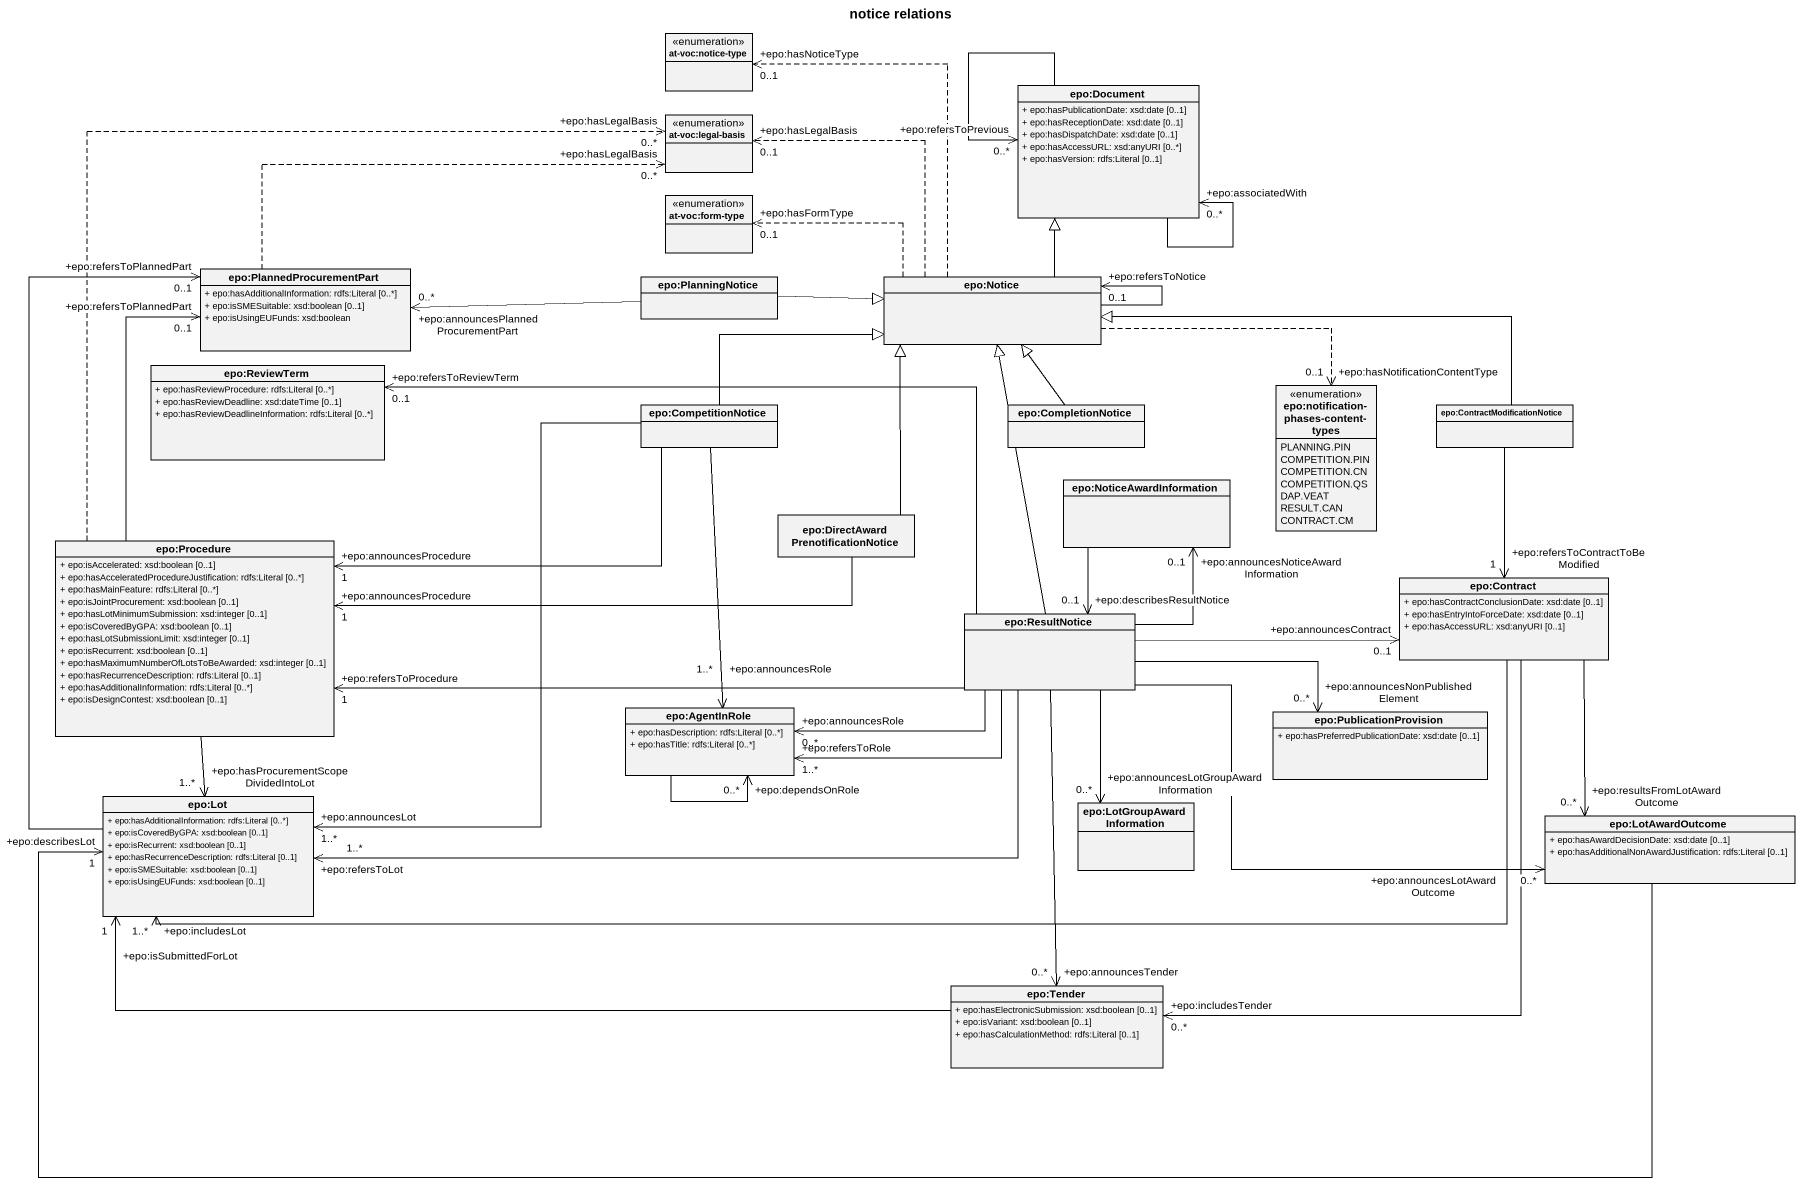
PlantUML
@startuml
title notice relations
hide circle
hide empty members
skinparam classAttributeIconSize 0
enum "at-voc:notice-type" as at_voc_notice_type
class "epo:Document" as epo_Document {
  + epo:hasPublicationDate: xsd:date [0..1]
  + epo:hasReceptionDate: xsd:date [0..1]
  + epo:hasDispatchDate: xsd:date [0..1]
  + epo:hasAccessURL: xsd:anyURI [0..*]
  + epo:hasVersion: rdfs:Literal [0..1]
}
enum "at-voc:legal-basis" as at_voc_legal_basis
enum "at-voc:form-type" as at_voc_form_type
class "epo:PlannedProcurementPart" as epo_PlannedProcurementPart {
  + epo:hasAdditionalInformation: rdfs:Literal [0..*]
  + epo:isSMESuitable: xsd:boolean [0..1]
  + epo:isUsingEUFunds: xsd:boolean
}
class "epo:PlanningNotice" as epo_PlanningNotice
class "epo:Notice" as epo_Notice
class "epo:ReviewTerm" as epo_ReviewTerm {
  + epo:hasReviewProcedure: rdfs:Literal [0..*]
  + epo:hasReviewDeadline: xsd:dateTime [0..1]
  + epo:hasReviewDeadlineInformation: rdfs:Literal [0..*]
}
class "epo:CompetitionNotice" as epo_CompetitionNotice
class "epo:CompletionNotice" as epo_CompletionNotice
enum "epo:notification-phases-content-types" as epo_notification_phases {
  PLANNING.PIN
  COMPETITION.PIN
  COMPETITION.CN
  COMPETITION.QS
  DAP.VEAT
  RESULT.CAN
  CONTRACT.CM
}
class "epo:ContractModificationNotice" as epo_ContractModificationNoti
class "epo:NoticeAwardInformation" as epo_NoticeAwardInformation
class "epo:Procedure" as epo_Procedure {
  + epo:isAccelerated: xsd:boolean [0..1]
  + epo:hasAcceleratedProcedureJustification: rdfs:Literal [0..*]
  + epo:hasMainFeature: rdfs:Literal [0..*]
  + epo:isJointProcurement: xsd:boolean [0..1]
  + epo:hasLotMinimumSubmission: xsd:integer [0..1]
  + epo:isCoveredByGPA: xsd:boolean [0..1]
  + epo:hasLotSubmissionLimit: xsd:integer [0..1]
  + epo:isRecurrent: xsd:boolean [0..1]
  + epo:hasMaximumNumberOfLotsToBeAwarded: xsd:integer [0..1]
  + epo:hasRecurrenceDescription: rdfs:Literal [0..1]
  + epo:hasAdditionalInformation: rdfs:Literal [0..*]
  + epo:isDesignContest: xsd:boolean [0..1]
}
class "epo:DirectAwardPrenotificationNotice" as epo_DirectAwardPrenotificati
class "epo:Contract" as epo_Contract {
  + epo:hasContractConclusionDate: xsd:date [0..1]
  + epo:hasEntryIntoForceDate: xsd:date [0..1]
  + epo:hasAccessURL: xsd:anyURI [0..1]
}
class "epo:ResultNotice" as epo_ResultNotice
class "epo:AgentInRole" as epo_AgentInRole {
  + epo:hasDescription: rdfs:Literal [0..*]
  + epo:hasTitle: rdfs:Literal [0..*]
}
class "epo:PublicationProvision" as epo_PublicationProvision {
  + epo:hasPreferredPublicationDate: xsd:date [0..1]
}
class "epo:Lot" as epo_Lot {
  + epo:hasAdditionalInformation: rdfs:Literal [0..*]
  + epo:isCoveredByGPA: xsd:boolean [0..1]
  + epo:isRecurrent: xsd:boolean [0..1]
  + epo:hasRecurrenceDescription: rdfs:Literal [0..1]
  + epo:isSMESuitable: xsd:boolean [0..1]
  + epo:isUsingEUFunds: xsd:boolean [0..1]
}
class "epo:LotGroupAwardInformation" as epo_LotGroupAwardInformation
class "epo:LotAwardOutcome" as epo_LotAwardOutcome {
  + epo:hasAwardDecisionDate: xsd:date [0..1]
  + epo:hasAdditionalNonAwardJustification: rdfs:Literal [0..1]
}
class "epo:Tender" as epo_Tender {
  + epo:hasElectronicSubmission: xsd:boolean [0..1]
  + epo:isVariant: xsd:boolean [0..1]
  + epo:hasCalculationMethod: rdfs:Literal [0..1]
}
epo_Document --> "+epo:associatedWith\n0..*" epo_Document
epo_Document --> "+epo:refersToPrevious\n0..*" epo_Document
epo_PlannedProcurementPart .right.> "+epo:hasLegalBasis\n0..*" at_voc_legal_basis
epo_PlanningNotice -left-> "+epo:announcesPlannedProcurementPart\n0..*" epo_PlannedProcurementPart
epo_PlanningNotice -right-|> epo_Notice
epo_Notice .up.> "+epo:hasNoticeType\n0..1" at_voc_notice_type
epo_Notice -up-|> epo_Document
epo_Notice .left.> "+epo:hasLegalBasis\n0..1" at_voc_legal_basis
epo_Notice .left.> "+epo:hasFormType\n0..1" at_voc_form_type
epo_Notice --> "+epo:refersToNotice\n0..1" epo_Notice
epo_Notice .right.> "+epo:hasNotificationContentType\n0..1" epo_notification_phases
epo_CompetitionNotice -right-|> epo_Notice
epo_CompetitionNotice -left-> "+epo:announcesProcedure\n1" epo_Procedure
epo_CompetitionNotice --> "+epo:announcesRole\n1..*" epo_AgentInRole
epo_CompetitionNotice --> "+epo:announcesLot\n1..*" epo_Lot
epo_CompletionNotice -up-|> epo_Notice
epo_ContractModificationNoti -left-|> epo_Notice
epo_ContractModificationNoti --> "+epo:refersToContractToBeModified\n1" epo_Contract
epo_NoticeAwardInformation --> "+epo:describesResultNotice\n0..1" epo_ResultNotice
epo_Procedure .up.> "+epo:hasLegalBasis\n0..*" at_voc_legal_basis
epo_Procedure -up-> "+epo:refersToPlannedPart\n0..1" epo_PlannedProcurementPart
epo_Procedure --> "+epo:hasProcurementScopeDividedIntoLot\n1..*" epo_Lot
epo_DirectAwardPrenotificati -up-|> epo_Notice
epo_DirectAwardPrenotificati -left-> "+epo:announcesProcedure\n1" epo_Procedure
epo_Contract -left-> "+epo:includesLot\n1..*" epo_Lot
epo_Contract --> "+epo:resultsFromLotAwardOutcome\n0..*" epo_LotAwardOutcome
epo_Contract --> "+epo:includesTender\n0..*" epo_Tender
epo_ResultNotice -up-|> epo_Notice
epo_ResultNotice -left-> "+epo:refersToReviewTerm\n0..1" epo_ReviewTerm
epo_ResultNotice -up-> "+epo:announcesNoticeAwardInformation\n0..1" epo_NoticeAwardInformation
epo_ResultNotice -left-> "+epo:refersToProcedure\n1" epo_Procedure
epo_ResultNotice -right-> "+epo:announcesContract\n0..1" epo_Contract
epo_ResultNotice -left-> "+epo:refersToRole\n1..*" epo_AgentInRole
epo_ResultNotice -left-> "+epo:announcesRole\n0..*" epo_AgentInRole
epo_ResultNotice -right-> "+epo:announcesNonPublishedElement\n0..*" epo_PublicationProvision
epo_ResultNotice -left-> "+epo:refersToLot\n1..*" epo_Lot
epo_ResultNotice --> "+epo:announcesLotGroupAwardInformation\n0..*" epo_LotGroupAwardInformation
epo_ResultNotice -right-> "+epo:announcesLotAwardOutcome\n0..*" epo_LotAwardOutcome
epo_ResultNotice --> "+epo:announcesTender\n0..*" epo_Tender
epo_AgentInRole --> "+epo:dependsOnRole\n0..*" epo_AgentInRole
epo_Lot -up-> "+epo:refersToPlannedPart\n0..1" epo_PlannedProcurementPart
epo_LotAwardOutcome -left-> "+epo:describesLot\n1" epo_Lot
epo_Tender -left-> "+epo:isSubmittedForLot\n1" epo_Lot
@enduml
